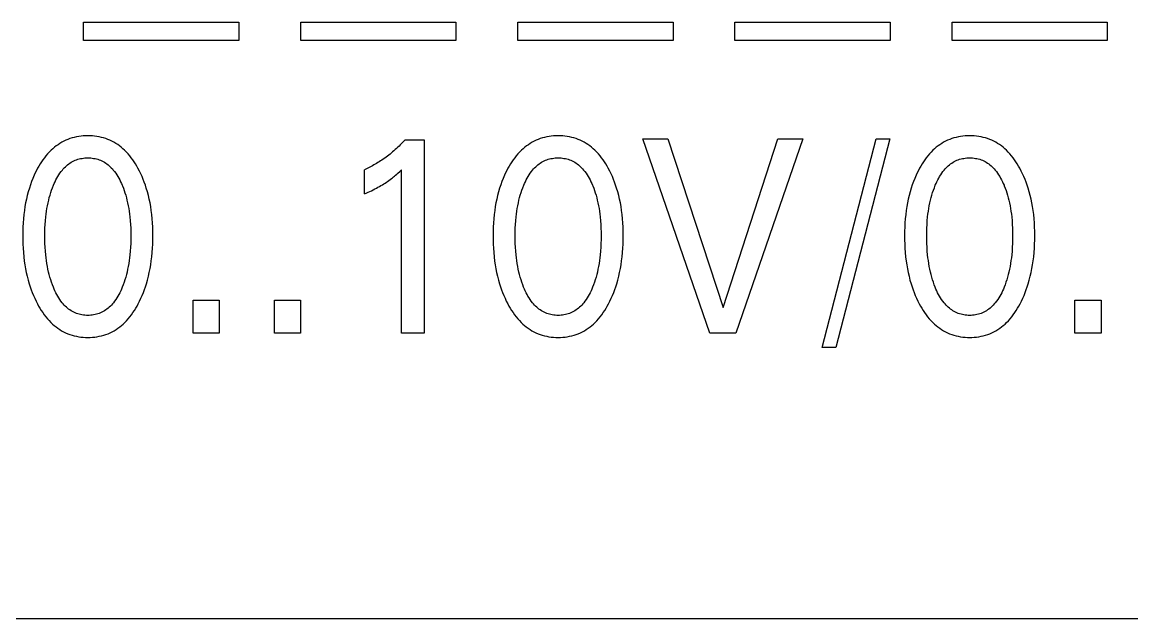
# Model space of a CAD drawing. Extents: x 0 to 420, y 0 to 297.
# Drawn here: x 156.13 to 165.84, y 182.63 to 187.85 of the extents above; entities that cross this region are included whole.
import ezdxf

# ---------------------------------------------------------------- set-up
doc = ezdxf.new("R2010")
doc.units = 0
doc.header["$LTSCALE"] = 23.1
doc.layers.add('10000_FRONT', color=7, linetype='CONTINUOUS')

msp = doc.modelspace()

# ---------------------------------------------------------------- linework, layer by layer
at = {"layer": '10000_FRONT', "color": 7, "linetype": 'CONTINUOUS'}
for p, q in [((156.6665, 187.686), (156.6665, 187.8463)), ((156.6665, 187.8463), (158.0249, 187.8463)), ((158.0249, 187.8463), (158.0249, 187.686)), ((158.5672, 187.686), (158.5672, 187.8463)), ((158.5672, 187.8463), (159.9256, 187.8463)), ((159.9256, 187.8463), (159.9256, 187.686)), ((160.4679, 187.686), (160.4679, 187.8463)), ((160.4679, 187.8463), (161.8264, 187.8463)), ((161.8264, 187.8463), (161.8264, 187.686)), ((162.3686, 187.686), (162.3686, 187.8463)), ((162.3686, 187.8463), (163.7271, 187.8463)), ((163.7271, 187.8463), (163.7271, 187.686)), ((164.2693, 187.686), (164.2693, 187.8463)), ((164.2693, 187.8463), (165.6278, 187.8463)), ((165.6278, 187.8463), (165.6278, 187.686)), ((158.0249, 187.686), (156.6665, 187.686)), ((159.9256, 187.686), (158.5672, 187.686)), ((161.8264, 187.686), (160.4679, 187.686)), ((163.7271, 187.686), (162.3686, 187.686)), ((165.6278, 187.686), (164.2693, 187.686)), ((156.4926, 186.8047), (156.4754, 186.7955)), ((156.5102, 186.8131), (156.4926, 186.8047)), ((156.5281, 186.8207), (156.5102, 186.8131)), ((156.5467, 186.8275), (156.5281, 186.8207)), ((156.5656, 186.8335), (156.5467, 186.8275)), ((156.5847, 186.8386), (156.5656, 186.8335)), ((156.6041, 186.8428), (156.5847, 186.8386)), ((156.6237, 186.8463), (156.6041, 186.8428)), ((156.6434, 186.8489), (156.6237, 186.8463)), ((156.6633, 186.8508), (156.6434, 186.8489)), ((156.6832, 186.8519), (156.6633, 186.8508)), ((156.7031, 186.8523), (156.6832, 186.8519)), ((156.7231, 186.8519), (156.7031, 186.8523)), ((156.7431, 186.8508), (156.7231, 186.8519)), ((156.763, 186.849), (156.7431, 186.8508)), ((156.7828, 186.8463), (156.763, 186.849)), ((156.8024, 186.8429), (156.7828, 186.8463)), ((156.8218, 186.8386), (156.8024, 186.8429)), ((156.8411, 186.8335), (156.8218, 186.8386)), ((156.86, 186.8275), (156.8411, 186.8335)), ((156.8787, 186.8207), (156.86, 186.8275)), ((156.8966, 186.8131), (156.8787, 186.8207)), ((156.9141, 186.8047), (156.8966, 186.8131)), ((156.9313, 186.7955), (156.9141, 186.8047)), ((159.4696, 186.8061), (159.4593, 186.7951)), ((159.4798, 186.8173), (159.4696, 186.8061)), ((159.4798, 186.8173), (159.6475, 186.8173)), ((159.6475, 186.8173), (159.6475, 185.127)), ((160.6099, 186.8047), (160.5928, 186.7955)), ((160.6275, 186.8131), (160.6099, 186.8047)), ((160.6454, 186.8207), (160.6275, 186.8131)), ((160.664, 186.8275), (160.6454, 186.8207)), ((160.6829, 186.8335), (160.664, 186.8275)), ((160.702, 186.8386), (160.6829, 186.8335)), ((160.7214, 186.8428), (160.702, 186.8386)), ((160.741, 186.8463), (160.7214, 186.8428)), ((160.7607, 186.8489), (160.741, 186.8463)), ((160.7806, 186.8508), (160.7607, 186.8489)), ((160.8005, 186.8519), (160.7806, 186.8508)), ((160.8204, 186.8523), (160.8005, 186.8519)), ((160.8404, 186.8519), (160.8204, 186.8523)), ((160.8604, 186.8508), (160.8404, 186.8519)), ((160.8803, 186.849), (160.8604, 186.8508)), ((160.9001, 186.8463), (160.8803, 186.849)), ((160.9197, 186.8429), (160.9001, 186.8463)), ((160.9391, 186.8386), (160.9197, 186.8429)), ((160.9584, 186.8335), (160.9391, 186.8386)), ((160.9773, 186.8275), (160.9584, 186.8335)), ((160.996, 186.8207), (160.9773, 186.8275)), ((161.0139, 186.8131), (160.996, 186.8207)), ((161.0314, 186.8047), (161.0139, 186.8131)), ((161.0486, 186.7955), (161.0314, 186.8047)), ((162.1485, 185.127), (161.5615, 186.827)), ((161.5615, 186.827), (161.7806, 186.827)), ((161.7806, 186.827), (162.2649, 185.3499)), ((162.2649, 185.3499), (162.7428, 186.827)), ((162.9619, 186.827), (162.3749, 185.127)), ((162.7428, 186.827), (162.9619, 186.827)), ((163.1328, 184.9993), (163.6034, 186.827)), ((163.7229, 186.827), (163.2522, 184.9993)), ((163.6034, 186.827), (163.7229, 186.827)), ((164.2126, 186.8047), (164.1954, 186.7955)), ((164.2301, 186.8131), (164.2126, 186.8047)), ((164.248, 186.8207), (164.2301, 186.8131)), ((164.2666, 186.8275), (164.248, 186.8207)), ((164.2855, 186.8335), (164.2666, 186.8275)), ((164.3047, 186.8386), (164.2855, 186.8335)), ((164.3241, 186.8428), (164.3047, 186.8386)), ((164.3436, 186.8463), (164.3241, 186.8428)), ((164.3634, 186.8489), (164.3436, 186.8463)), ((164.3832, 186.8508), (164.3634, 186.8489)), ((164.4031, 186.8519), (164.3832, 186.8508)), ((164.4231, 186.8523), (164.4031, 186.8519)), ((164.4431, 186.8519), (164.4231, 186.8523)), ((164.463, 186.8508), (164.4431, 186.8519)), ((164.4829, 186.849), (164.463, 186.8508)), ((164.5027, 186.8463), (164.4829, 186.849)), ((164.5223, 186.8429), (164.5027, 186.8463)), ((164.5418, 186.8386), (164.5223, 186.8429)), ((164.561, 186.8335), (164.5418, 186.8386)), ((164.5799, 186.8275), (164.561, 186.8335)), ((164.5986, 186.8207), (164.5799, 186.8275)), ((164.6165, 186.8131), (164.5986, 186.8207)), ((164.6341, 186.8047), (164.6165, 186.8131)), ((164.6513, 186.7955), (164.6341, 186.8047)), ((156.3661, 186.7104), (156.3512, 186.6943)), ((156.3817, 186.7259), (156.3661, 186.7104)), ((156.3961, 186.7391), (156.3817, 186.7259)), ((156.411, 186.7516), (156.3961, 186.7391)), ((156.4264, 186.7636), (156.411, 186.7516)), ((156.4423, 186.7749), (156.4264, 186.7636)), ((156.4587, 186.7856), (156.4423, 186.7749)), ((156.4754, 186.7955), (156.4587, 186.7856)), ((156.9481, 186.7856), (156.9313, 186.7955)), ((156.9645, 186.775), (156.9481, 186.7856)), ((156.9804, 186.7636), (156.9645, 186.775)), ((156.9958, 186.7516), (156.9804, 186.7636)), ((157.0107, 186.7391), (156.9958, 186.7516)), ((157.0251, 186.7259), (157.0107, 186.7391)), ((157.0406, 186.7104), (157.0251, 186.7259)), ((157.0555, 186.6943), (157.0406, 186.7104)), ((159.3602, 186.7023), (159.3488, 186.693)), ((159.3715, 186.7117), (159.3602, 186.7023)), ((159.383, 186.7216), (159.3715, 186.7117)), ((159.3943, 186.7316), (159.383, 186.7216)), ((159.4055, 186.7418), (159.3943, 186.7316)), ((159.4165, 186.7522), (159.4055, 186.7418)), ((159.4275, 186.7627), (159.4165, 186.7522)), ((159.4382, 186.7733), (159.4275, 186.7627)), ((159.4488, 186.7841), (159.4382, 186.7733)), ((159.4593, 186.7951), (159.4488, 186.7841)), ((160.4834, 186.7104), (160.4685, 186.6943)), ((160.499, 186.7259), (160.4834, 186.7104)), ((160.5134, 186.7391), (160.499, 186.7259)), ((160.5283, 186.7516), (160.5134, 186.7391)), ((160.5437, 186.7636), (160.5283, 186.7516)), ((160.5596, 186.7749), (160.5437, 186.7636)), ((160.576, 186.7856), (160.5596, 186.7749)), ((160.5928, 186.7955), (160.576, 186.7856)), ((161.0654, 186.7856), (161.0486, 186.7955)), ((161.0818, 186.775), (161.0654, 186.7856)), ((161.0977, 186.7636), (161.0818, 186.775)), ((161.1131, 186.7516), (161.0977, 186.7636)), ((161.128, 186.7391), (161.1131, 186.7516)), ((161.1424, 186.7259), (161.128, 186.7391)), ((161.1579, 186.7104), (161.1424, 186.7259)), ((161.1728, 186.6943), (161.1579, 186.7104)), ((164.086, 186.7104), (164.0711, 186.6943)), ((164.1016, 186.7259), (164.086, 186.7104)), ((164.116, 186.7391), (164.1016, 186.7259)), ((164.1309, 186.7516), (164.116, 186.7391)), ((164.1464, 186.7636), (164.1309, 186.7516)), ((164.1623, 186.7749), (164.1464, 186.7636)), ((164.1786, 186.7856), (164.1623, 186.7749)), ((164.1954, 186.7955), (164.1786, 186.7856)), ((164.668, 186.7856), (164.6513, 186.7955)), ((164.6844, 186.775), (164.668, 186.7856)), ((164.7003, 186.7636), (164.6844, 186.775)), ((164.7157, 186.7516), (164.7003, 186.7636)), ((164.7306, 186.7391), (164.7157, 186.7516)), ((164.745, 186.7259), (164.7306, 186.7391)), ((164.7605, 186.7104), (164.745, 186.7259)), ((164.7754, 186.6943), (164.7605, 186.7104)), ((156.286, 186.606), (156.2747, 186.5871)), ((156.2979, 186.6245), (156.286, 186.606)), ((156.3103, 186.6427), (156.2979, 186.6245)), ((156.3233, 186.6604), (156.3103, 186.6427)), ((156.3369, 186.6776), (156.3233, 186.6604)), ((156.3512, 186.6943), (156.3369, 186.6776)), ((156.526, 186.5983), (156.5363, 186.6062)), ((156.5363, 186.6062), (156.5468, 186.6137)), ((156.5468, 186.6137), (156.5577, 186.6206)), ((156.5577, 186.6206), (156.5688, 186.627)), ((156.5688, 186.627), (156.5803, 186.6329)), ((156.5803, 186.6329), (156.5918, 186.638)), ((156.5918, 186.638), (156.6035, 186.6426)), ((156.6035, 186.6426), (156.6155, 186.6466)), ((156.6155, 186.6466), (156.6277, 186.6501)), ((156.6277, 186.6501), (156.64, 186.653)), ((156.64, 186.653), (156.6524, 186.6553)), ((156.6524, 186.6553), (156.665, 186.6572)), ((156.665, 186.6572), (156.6777, 186.6585)), ((156.6777, 186.6585), (156.6904, 186.6592)), ((156.6904, 186.6592), (156.7031, 186.6595)), ((156.7031, 186.6595), (156.7159, 186.6592)), ((156.7159, 186.6592), (156.7286, 186.6585)), ((156.7286, 186.6585), (156.7413, 186.6572)), ((156.7413, 186.6572), (156.7538, 186.6553)), ((156.7538, 186.6553), (156.7663, 186.653)), ((156.7663, 186.653), (156.7786, 186.6501)), ((156.7786, 186.6501), (156.7908, 186.6466)), ((156.7908, 186.6466), (156.8028, 186.6426)), ((156.8028, 186.6426), (156.8145, 186.638)), ((156.8145, 186.638), (156.826, 186.6329)), ((156.826, 186.6329), (156.8375, 186.627)), ((156.8375, 186.627), (156.8486, 186.6206)), ((156.8486, 186.6206), (156.8595, 186.6137)), ((156.8595, 186.6137), (156.87, 186.6062)), ((156.87, 186.6062), (156.8802, 186.5983)), ((157.0697, 186.6776), (157.0555, 186.6943)), ((157.0832, 186.6604), (157.0697, 186.6776)), ((157.0962, 186.6426), (157.0832, 186.6604)), ((157.1085, 186.6245), (157.0962, 186.6426)), ((157.1203, 186.606), (157.1085, 186.6245)), ((157.1316, 186.5871), (157.1203, 186.606)), ((159.2309, 186.6107), (159.2195, 186.604)), ((159.2422, 186.6176), (159.2309, 186.6107)), ((159.2534, 186.6246), (159.2422, 186.6176)), ((159.2657, 186.6325), (159.2534, 186.6246)), ((159.278, 186.6407), (159.2657, 186.6325)), ((159.2901, 186.649), (159.278, 186.6407)), ((159.3021, 186.6574), (159.2901, 186.649)), ((159.3139, 186.6661), (159.3021, 186.6574)), ((159.3257, 186.6749), (159.3139, 186.6661)), ((159.3373, 186.6839), (159.3257, 186.6749)), ((159.3488, 186.693), (159.3373, 186.6839)), ((160.4033, 186.606), (160.392, 186.5871)), ((160.4152, 186.6245), (160.4033, 186.606)), ((160.4276, 186.6427), (160.4152, 186.6245)), ((160.4406, 186.6604), (160.4276, 186.6427)), ((160.4542, 186.6776), (160.4406, 186.6604)), ((160.4685, 186.6943), (160.4542, 186.6776)), ((160.6433, 186.5983), (160.6536, 186.6062)), ((160.6536, 186.6062), (160.6641, 186.6137)), ((160.6641, 186.6137), (160.675, 186.6206)), ((160.675, 186.6206), (160.6861, 186.627)), ((160.6861, 186.627), (160.6976, 186.6329)), ((160.6976, 186.6329), (160.7091, 186.638)), ((160.7091, 186.638), (160.7208, 186.6426)), ((160.7208, 186.6426), (160.7328, 186.6466)), ((160.7328, 186.6466), (160.745, 186.6501)), ((160.745, 186.6501), (160.7573, 186.653)), ((160.7573, 186.653), (160.7697, 186.6553)), ((160.7697, 186.6553), (160.7823, 186.6572)), ((160.7823, 186.6572), (160.795, 186.6585)), ((160.795, 186.6585), (160.8077, 186.6592)), ((160.8077, 186.6592), (160.8204, 186.6595)), ((160.8204, 186.6595), (160.8332, 186.6592)), ((160.8332, 186.6592), (160.8459, 186.6585)), ((160.8459, 186.6585), (160.8586, 186.6572)), ((160.8586, 186.6572), (160.8711, 186.6553)), ((160.8711, 186.6553), (160.8836, 186.653)), ((160.8836, 186.653), (160.8959, 186.6501)), ((160.8959, 186.6501), (160.9081, 186.6466)), ((160.9081, 186.6466), (160.9201, 186.6426)), ((160.9201, 186.6426), (160.9318, 186.638)), ((160.9318, 186.638), (160.9433, 186.6329)), ((160.9433, 186.6329), (160.9548, 186.627)), ((160.9548, 186.627), (160.9659, 186.6206)), ((160.9659, 186.6206), (160.9768, 186.6137)), ((160.9768, 186.6137), (160.9873, 186.6062)), ((160.9873, 186.6062), (160.9975, 186.5983)), ((161.187, 186.6776), (161.1728, 186.6943)), ((161.2005, 186.6604), (161.187, 186.6776)), ((161.2135, 186.6426), (161.2005, 186.6604)), ((161.2258, 186.6245), (161.2135, 186.6426)), ((161.2376, 186.606), (161.2258, 186.6245)), ((161.2489, 186.5871), (161.2376, 186.606)), ((164.006, 186.606), (163.9947, 186.5871)), ((164.0178, 186.6245), (164.006, 186.606)), ((164.0302, 186.6427), (164.0178, 186.6245)), ((164.0432, 186.6604), (164.0302, 186.6427)), ((164.0569, 186.6776), (164.0432, 186.6604)), ((164.0711, 186.6943), (164.0569, 186.6776)), ((164.246, 186.5983), (164.2562, 186.6062)), ((164.2562, 186.6062), (164.2668, 186.6137)), ((164.2668, 186.6137), (164.2776, 186.6206)), ((164.2776, 186.6206), (164.2888, 186.627)), ((164.2888, 186.627), (164.3002, 186.6329)), ((164.3002, 186.6329), (164.3117, 186.638)), ((164.3117, 186.638), (164.3235, 186.6426)), ((164.3235, 186.6426), (164.3354, 186.6466)), ((164.3354, 186.6466), (164.3476, 186.6501)), ((164.3476, 186.6501), (164.3599, 186.653)), ((164.3599, 186.653), (164.3724, 186.6553)), ((164.3724, 186.6553), (164.385, 186.6572)), ((164.385, 186.6572), (164.3976, 186.6585)), ((164.3976, 186.6585), (164.4103, 186.6592)), ((164.4103, 186.6592), (164.4231, 186.6595)), ((164.4231, 186.6595), (164.4358, 186.6592)), ((164.4358, 186.6592), (164.4485, 186.6585)), ((164.4485, 186.6585), (164.4612, 186.6572)), ((164.4612, 186.6572), (164.4738, 186.6553)), ((164.4738, 186.6553), (164.4862, 186.653)), ((164.4862, 186.653), (164.4986, 186.6501)), ((164.4986, 186.6501), (164.5107, 186.6466)), ((164.5107, 186.6466), (164.5227, 186.6426)), ((164.5227, 186.6426), (164.5344, 186.638)), ((164.5344, 186.638), (164.546, 186.6329)), ((164.546, 186.6329), (164.5574, 186.627)), ((164.5574, 186.627), (164.5686, 186.6206)), ((164.5686, 186.6206), (164.5794, 186.6137)), ((164.5794, 186.6137), (164.5899, 186.6062)), ((164.5899, 186.6062), (164.6002, 186.5983)), ((164.7896, 186.6776), (164.7754, 186.6943)), ((164.8032, 186.6604), (164.7896, 186.6776)), ((164.8161, 186.6426), (164.8032, 186.6604)), ((164.8285, 186.6245), (164.8161, 186.6426)), ((164.8403, 186.606), (164.8285, 186.6245)), ((164.8515, 186.5871), (164.8403, 186.606)), ((156.2464, 186.5341), (156.2336, 186.5071)), ((156.2601, 186.5607), (156.2464, 186.5341)), ((156.2639, 186.5679), (156.2601, 186.5607)), ((156.2747, 186.5871), (156.2639, 186.5679)), ((156.4404, 186.4968), (156.4494, 186.5114)), ((156.4494, 186.5114), (156.459, 186.5257)), ((156.459, 186.5257), (156.4692, 186.5395)), ((156.4692, 186.5395), (156.48, 186.5529)), ((156.48, 186.5529), (156.4885, 186.5627)), ((156.4885, 186.5627), (156.4974, 186.5721)), ((156.4974, 186.5721), (156.5066, 186.5812)), ((156.5066, 186.5812), (156.5162, 186.59)), ((156.5162, 186.59), (156.526, 186.5983)), ((156.8802, 186.5983), (156.8901, 186.59)), ((156.8901, 186.59), (156.8997, 186.5812)), ((156.8997, 186.5812), (156.9089, 186.5721)), ((156.9089, 186.5721), (156.9178, 186.5627)), ((156.9178, 186.5627), (156.9263, 186.5529)), ((156.9263, 186.5529), (156.9371, 186.5395)), ((156.9371, 186.5395), (156.9473, 186.5257)), ((156.9473, 186.5257), (156.9569, 186.5114)), ((156.9569, 186.5114), (156.9659, 186.4968)), ((157.1423, 186.5679), (157.1316, 186.5871)), ((157.1548, 186.5442), (157.1423, 186.5679)), ((157.1666, 186.5201), (157.1548, 186.5442)), ((157.1776, 186.4957), (157.1666, 186.5201)), ((159.1376, 186.5613), (159.1255, 186.5559)), ((159.1255, 186.3438), (159.1255, 186.5559)), ((159.1495, 186.567), (159.1376, 186.5613)), ((159.1614, 186.5727), (159.1495, 186.567)), ((159.1732, 186.5787), (159.1614, 186.5727)), ((159.1849, 186.5848), (159.1732, 186.5787)), ((159.1965, 186.591), (159.1849, 186.5848)), ((159.2081, 186.5974), (159.1965, 186.591)), ((159.2195, 186.604), (159.2081, 186.5974)), ((159.3879, 186.4995), (159.3979, 186.508)), ((159.3979, 186.508), (159.4078, 186.5165)), ((159.4078, 186.5165), (159.4176, 186.5252)), ((159.4176, 186.5252), (159.4336, 186.5399)), ((159.4336, 186.5399), (159.4494, 186.5547)), ((159.4494, 185.127), (159.4494, 186.5547)), ((160.3637, 186.5341), (160.351, 186.5071)), ((160.3774, 186.5607), (160.3637, 186.5341)), ((160.3812, 186.5679), (160.3774, 186.5607)), ((160.392, 186.5871), (160.3812, 186.5679)), ((160.5577, 186.4968), (160.5667, 186.5114)), ((160.5667, 186.5114), (160.5763, 186.5257)), ((160.5763, 186.5257), (160.5865, 186.5395)), ((160.5865, 186.5395), (160.5973, 186.5529)), ((160.5973, 186.5529), (160.6058, 186.5627)), ((160.6058, 186.5627), (160.6147, 186.5721)), ((160.6147, 186.5721), (160.6239, 186.5812)), ((160.6239, 186.5812), (160.6335, 186.59)), ((160.6335, 186.59), (160.6433, 186.5983)), ((160.9975, 186.5983), (161.0074, 186.59)), ((161.0074, 186.59), (161.017, 186.5812)), ((161.017, 186.5812), (161.0262, 186.5721)), ((161.0262, 186.5721), (161.0351, 186.5627)), ((161.0351, 186.5627), (161.0436, 186.5529)), ((161.0436, 186.5529), (161.0544, 186.5395)), ((161.0544, 186.5395), (161.0646, 186.5257)), ((161.0646, 186.5257), (161.0742, 186.5114)), ((161.0742, 186.5114), (161.0832, 186.4968)), ((161.2596, 186.5679), (161.2489, 186.5871)), ((161.2721, 186.5442), (161.2596, 186.5679)), ((161.2839, 186.5201), (161.2721, 186.5442)), ((161.2949, 186.4957), (161.2839, 186.5201)), ((163.9663, 186.5341), (163.9536, 186.5071)), ((163.98, 186.5607), (163.9663, 186.5341)), ((163.9839, 186.5679), (163.98, 186.5607)), ((163.9947, 186.5871), (163.9839, 186.5679)), ((164.1603, 186.4968), (164.1693, 186.5114)), ((164.1693, 186.5114), (164.1789, 186.5257)), ((164.1789, 186.5257), (164.1891, 186.5395)), ((164.1891, 186.5395), (164.1999, 186.5529)), ((164.1999, 186.5529), (164.2084, 186.5627)), ((164.2084, 186.5627), (164.2173, 186.5721)), ((164.2173, 186.5721), (164.2265, 186.5812)), ((164.2265, 186.5812), (164.2361, 186.59)), ((164.2361, 186.59), (164.246, 186.5983)), ((164.6002, 186.5983), (164.6101, 186.59)), ((164.6101, 186.59), (164.6196, 186.5812)), ((164.6196, 186.5812), (164.6288, 186.5721)), ((164.6288, 186.5721), (164.6377, 186.5627)), ((164.6377, 186.5627), (164.6462, 186.5529)), ((164.6462, 186.5529), (164.657, 186.5395)), ((164.657, 186.5395), (164.6672, 186.5257)), ((164.6672, 186.5257), (164.6768, 186.5114)), ((164.6768, 186.5114), (164.6859, 186.4968)), ((164.8623, 186.5679), (164.8515, 186.5871)), ((164.8748, 186.5442), (164.8623, 186.5679)), ((164.8865, 186.5201), (164.8748, 186.5442)), ((164.8976, 186.4957), (164.8865, 186.5201)), ((156.2005, 186.4239), (156.1912, 186.3955)), ((156.2107, 186.4519), (156.2005, 186.4239)), ((156.2218, 186.4797), (156.2107, 186.4519)), ((156.2336, 186.5071), (156.2218, 186.4797)), ((156.3939, 186.3985), (156.4023, 186.4197)), ((156.4023, 186.4197), (156.4091, 186.4356)), ((156.4091, 186.4356), (156.4162, 186.4512)), ((156.4162, 186.4512), (156.4238, 186.4667)), ((156.4238, 186.4667), (156.4318, 186.4819)), ((156.4318, 186.4819), (156.4404, 186.4968)), ((156.9659, 186.4968), (156.9744, 186.4819)), ((156.9744, 186.4819), (156.9825, 186.4667)), ((156.9825, 186.4667), (156.99, 186.4512)), ((156.99, 186.4512), (156.9972, 186.4356)), ((156.9972, 186.4356), (157.004, 186.4197)), ((157.004, 186.4197), (157.0063, 186.4141)), ((157.0063, 186.4141), (157.0142, 186.3938)), ((157.188, 186.471), (157.1776, 186.4957)), ((157.1977, 186.4461), (157.188, 186.471)), ((157.2067, 186.4209), (157.1977, 186.4461)), ((157.2151, 186.3955), (157.2067, 186.4209)), ((159.2559, 186.4091), (159.2689, 186.4166)), ((159.2689, 186.4166), (159.2818, 186.4243)), ((159.2818, 186.4243), (159.2946, 186.4322)), ((159.2946, 186.4322), (159.3058, 186.4394)), ((159.3058, 186.4394), (159.317, 186.4467)), ((159.317, 186.4467), (159.328, 186.4541)), ((159.328, 186.4541), (159.3389, 186.4618)), ((159.3389, 186.4618), (159.3497, 186.4696)), ((159.3497, 186.4696), (159.3603, 186.4776)), ((159.3603, 186.4776), (159.3696, 186.4848)), ((159.3696, 186.4848), (159.3788, 186.4921)), ((159.3788, 186.4921), (159.3879, 186.4995)), ((160.3178, 186.4239), (160.3085, 186.3955)), ((160.328, 186.4519), (160.3178, 186.4239)), ((160.3391, 186.4797), (160.328, 186.4519)), ((160.351, 186.5071), (160.3391, 186.4797)), ((160.5112, 186.3985), (160.5196, 186.4197)), ((160.5196, 186.4197), (160.5264, 186.4356)), ((160.5264, 186.4356), (160.5335, 186.4512)), ((160.5335, 186.4512), (160.5411, 186.4667)), ((160.5411, 186.4667), (160.5491, 186.4819)), ((160.5491, 186.4819), (160.5577, 186.4968)), ((161.0832, 186.4968), (161.0917, 186.4819)), ((161.0917, 186.4819), (161.0998, 186.4667)), ((161.0998, 186.4667), (161.1074, 186.4512)), ((161.1074, 186.4512), (161.1145, 186.4356)), ((161.1145, 186.4356), (161.1213, 186.4197)), ((161.1213, 186.4197), (161.1236, 186.4141)), ((161.1236, 186.4141), (161.1315, 186.3938)), ((161.3053, 186.471), (161.2949, 186.4957)), ((161.315, 186.4461), (161.3053, 186.471)), ((161.324, 186.4209), (161.315, 186.4461)), ((161.3324, 186.3955), (161.324, 186.4209)), ((163.9205, 186.4239), (163.9111, 186.3955)), ((163.9307, 186.4519), (163.9205, 186.4239)), ((163.9417, 186.4797), (163.9307, 186.4519)), ((163.9536, 186.5071), (163.9417, 186.4797)), ((164.1138, 186.3985), (164.1222, 186.4197)), ((164.1222, 186.4197), (164.129, 186.4356)), ((164.129, 186.4356), (164.1362, 186.4512)), ((164.1362, 186.4512), (164.1437, 186.4667)), ((164.1437, 186.4667), (164.1518, 186.4819)), ((164.1518, 186.4819), (164.1603, 186.4968)), ((164.6859, 186.4968), (164.6944, 186.4819)), ((164.6944, 186.4819), (164.7024, 186.4667)), ((164.7024, 186.4667), (164.71, 186.4512)), ((164.71, 186.4512), (164.7171, 186.4356)), ((164.7171, 186.4356), (164.7239, 186.4197)), ((164.7239, 186.4197), (164.7262, 186.4141)), ((164.7262, 186.4141), (164.7341, 186.3938)), ((164.908, 186.471), (164.8976, 186.4957)), ((164.9176, 186.4461), (164.908, 186.471)), ((164.9267, 186.4209), (164.9176, 186.4461)), ((164.9351, 186.3955), (164.9267, 186.4209)), ((156.1729, 186.3311), (156.1652, 186.2985)), ((156.1816, 186.3634), (156.1729, 186.3311)), ((156.1912, 186.3955), (156.1816, 186.3634)), ((156.366, 186.3118), (156.3721, 186.3338)), ((156.3721, 186.3338), (156.3788, 186.3555)), ((156.3788, 186.3555), (156.386, 186.3771)), ((156.386, 186.3771), (156.3939, 186.3985)), ((157.0142, 186.3938), (157.0216, 186.3733)), ((157.0216, 186.3733), (157.0284, 186.3526)), ((157.0284, 186.3526), (157.0347, 186.3318)), ((157.0347, 186.3318), (157.0405, 186.3108)), ((157.2247, 186.3634), (157.2151, 186.3955)), ((157.2333, 186.3311), (157.2247, 186.3634)), ((157.241, 186.2985), (157.2333, 186.3311)), ((159.1255, 186.3438), (159.1408, 186.3508)), ((159.1408, 186.3508), (159.156, 186.3579)), ((159.156, 186.3579), (159.1712, 186.3651)), ((159.1712, 186.3651), (159.1863, 186.3724)), ((159.1863, 186.3724), (159.2014, 186.3799)), ((159.2014, 186.3799), (159.2164, 186.3876)), ((159.2164, 186.3876), (159.2296, 186.3946)), ((159.2296, 186.3946), (159.2428, 186.4018)), ((159.2428, 186.4018), (159.2559, 186.4091)), ((160.2902, 186.3311), (160.2825, 186.2985)), ((160.2989, 186.3634), (160.2902, 186.3311)), ((160.3085, 186.3955), (160.2989, 186.3634)), ((160.4833, 186.3118), (160.4894, 186.3338)), ((160.4894, 186.3338), (160.4961, 186.3555)), ((160.4961, 186.3555), (160.5033, 186.3771)), ((160.5033, 186.3771), (160.5112, 186.3985)), ((161.1315, 186.3938), (161.1389, 186.3733)), ((161.1389, 186.3733), (161.1457, 186.3526)), ((161.1457, 186.3526), (161.152, 186.3318)), ((161.152, 186.3318), (161.1579, 186.3108)), ((161.342, 186.3634), (161.3324, 186.3955)), ((161.3507, 186.3311), (161.342, 186.3634)), ((161.3583, 186.2985), (161.3507, 186.3311)), ((163.8929, 186.3311), (163.8852, 186.2985)), ((163.9015, 186.3634), (163.8929, 186.3311)), ((163.9111, 186.3955), (163.9015, 186.3634)), ((164.0859, 186.3118), (164.0921, 186.3338)), ((164.0921, 186.3338), (164.0987, 186.3555)), ((164.0987, 186.3555), (164.106, 186.3771)), ((164.106, 186.3771), (164.1138, 186.3985)), ((164.7341, 186.3938), (164.7415, 186.3733)), ((164.7415, 186.3733), (164.7483, 186.3526)), ((164.7483, 186.3526), (164.7547, 186.3318)), ((164.7547, 186.3318), (164.7605, 186.3108)), ((164.9447, 186.3634), (164.9351, 186.3955)), ((164.9533, 186.3311), (164.9447, 186.3634)), ((164.961, 186.2985), (164.9533, 186.3311)), ((156.1525, 186.2327), (156.1475, 186.1995)), ((156.1585, 186.2656), (156.1525, 186.2327)), ((156.1652, 186.2985), (156.1585, 186.2656)), ((156.3415, 186.1919), (156.3454, 186.2165)), ((156.3454, 186.2165), (156.3498, 186.241)), ((156.3498, 186.241), (156.3548, 186.2655)), ((156.3548, 186.2655), (156.3604, 186.2898)), ((156.3604, 186.2898), (156.366, 186.3118)), ((157.0405, 186.3108), (157.0459, 186.2898)), ((157.0459, 186.2898), (157.0515, 186.2655)), ((157.0515, 186.2655), (157.0564, 186.241)), ((157.0564, 186.241), (157.0609, 186.2165)), ((157.0609, 186.2165), (157.0648, 186.1919)), ((157.2478, 186.2656), (157.241, 186.2985)), ((157.2537, 186.2327), (157.2478, 186.2656)), ((157.2588, 186.1995), (157.2537, 186.2327)), ((160.2698, 186.2327), (160.2648, 186.1995)), ((160.2758, 186.2656), (160.2698, 186.2327)), ((160.2825, 186.2985), (160.2758, 186.2656)), ((160.4588, 186.1919), (160.4627, 186.2165)), ((160.4627, 186.2165), (160.4671, 186.241)), ((160.4671, 186.241), (160.4721, 186.2655)), ((160.4721, 186.2655), (160.4777, 186.2898)), ((160.4777, 186.2898), (160.4833, 186.3118)), ((161.1579, 186.3108), (161.1632, 186.2898)), ((161.1632, 186.2898), (161.1688, 186.2655)), ((161.1688, 186.2655), (161.1737, 186.241)), ((161.1737, 186.241), (161.1782, 186.2165)), ((161.1782, 186.2165), (161.1821, 186.1919)), ((161.3651, 186.2656), (161.3583, 186.2985)), ((161.371, 186.2327), (161.3651, 186.2656)), ((161.3761, 186.1995), (161.371, 186.2327)), ((163.8725, 186.2327), (163.8674, 186.1995)), ((163.8784, 186.2656), (163.8725, 186.2327)), ((163.8852, 186.2985), (163.8784, 186.2656)), ((164.0614, 186.1919), (164.0653, 186.2165)), ((164.0653, 186.2165), (164.0698, 186.241)), ((164.0698, 186.241), (164.0748, 186.2655)), ((164.0748, 186.2655), (164.0803, 186.2898)), ((164.0803, 186.2898), (164.0859, 186.3118)), ((164.7605, 186.3108), (164.7658, 186.2898)), ((164.7658, 186.2898), (164.7714, 186.2655)), ((164.7714, 186.2655), (164.7764, 186.241)), ((164.7764, 186.241), (164.7808, 186.2165)), ((164.7808, 186.2165), (164.7847, 186.1919)), ((164.9678, 186.2656), (164.961, 186.2985)), ((164.9737, 186.2327), (164.9678, 186.2656)), ((164.9787, 186.1995), (164.9737, 186.2327)), ((156.1392, 186.1266), (156.1364, 186.09)), ((156.1429, 186.1631), (156.1392, 186.1266)), ((156.1475, 186.1995), (156.1429, 186.1631)), ((156.3321, 186.1095), (156.3352, 186.1424)), ((156.3352, 186.1424), (156.3381, 186.1671)), ((156.3381, 186.1671), (156.3415, 186.1919)), ((157.0648, 186.1919), (157.0682, 186.1671)), ((157.0682, 186.1671), (157.0711, 186.1424)), ((157.0711, 186.1424), (157.0742, 186.1095)), ((157.2634, 186.1631), (157.2588, 186.1995)), ((157.2671, 186.1266), (157.2634, 186.1631)), ((157.2699, 186.09), (157.2671, 186.1266)), ((160.2565, 186.1266), (160.2537, 186.09)), ((160.2602, 186.1631), (160.2565, 186.1266)), ((160.2648, 186.1995), (160.2602, 186.1631)), ((160.4494, 186.1095), (160.4525, 186.1424)), ((160.4525, 186.1424), (160.4554, 186.1671)), ((160.4554, 186.1671), (160.4588, 186.1919)), ((161.1821, 186.1919), (161.1855, 186.1671)), ((161.1855, 186.1671), (161.1884, 186.1424)), ((161.1884, 186.1424), (161.1915, 186.1095)), ((161.3807, 186.1631), (161.3761, 186.1995)), ((161.3844, 186.1266), (161.3807, 186.1631)), ((161.3872, 186.09), (161.3844, 186.1266)), ((163.8591, 186.1266), (163.8563, 186.09)), ((163.8628, 186.1631), (163.8591, 186.1266)), ((163.8674, 186.1995), (163.8628, 186.1631)), ((164.052, 186.1095), (164.0552, 186.1424)), ((164.0552, 186.1424), (164.0581, 186.1671)), ((164.0581, 186.1671), (164.0614, 186.1919)), ((164.7847, 186.1919), (164.7881, 186.1671)), ((164.7881, 186.1671), (164.791, 186.1424)), ((164.791, 186.1424), (164.7941, 186.1095)), ((164.9834, 186.1631), (164.9787, 186.1995)), ((164.987, 186.1266), (164.9834, 186.1631)), ((164.9898, 186.09), (164.987, 186.1266)), ((156.1345, 186.0534), (156.1333, 186.0167)), ((156.1364, 186.09), (156.1345, 186.0534)), ((156.3272, 186.0106), (156.3281, 186.0436)), ((156.3281, 186.0436), (156.3297, 186.0766)), ((156.3297, 186.0766), (156.3321, 186.1095)), ((157.0742, 186.1095), (157.0765, 186.0766)), ((157.0765, 186.0766), (157.0782, 186.0436)), ((157.0782, 186.0436), (157.0791, 186.0106)), ((157.2718, 186.0534), (157.2699, 186.09)), ((157.273, 186.0167), (157.2718, 186.0534)), ((160.2518, 186.0534), (160.2506, 186.0167)), ((160.2537, 186.09), (160.2518, 186.0534)), ((160.4445, 186.0106), (160.4454, 186.0436)), ((160.4454, 186.0436), (160.447, 186.0766)), ((160.447, 186.0766), (160.4494, 186.1095)), ((161.1915, 186.1095), (161.1938, 186.0766)), ((161.1938, 186.0766), (161.1955, 186.0436)), ((161.1955, 186.0436), (161.1964, 186.0106)), ((161.3891, 186.0534), (161.3872, 186.09)), ((161.3903, 186.0167), (161.3891, 186.0534)), ((163.8544, 186.0534), (163.8533, 186.0167)), ((163.8563, 186.09), (163.8544, 186.0534)), ((164.0471, 186.0106), (164.0481, 186.0436)), ((164.0481, 186.0436), (164.0497, 186.0766)), ((164.0497, 186.0766), (164.052, 186.1095)), ((164.7941, 186.1095), (164.7965, 186.0766)), ((164.7965, 186.0766), (164.7981, 186.0436)), ((164.7981, 186.0436), (164.7991, 186.0106)), ((164.9918, 186.0534), (164.9898, 186.09)), ((164.9929, 186.0167), (164.9918, 186.0534)), ((156.1333, 186.0167), (156.1329, 185.98)), ((156.1329, 185.98), (156.1333, 185.9427)), ((156.1333, 185.9427), (156.1344, 185.9054)), ((156.3268, 185.9776), (156.3272, 186.0106)), ((156.3271, 185.9441), (156.3268, 185.9776)), ((156.3281, 185.9106), (156.3271, 185.9441)), ((157.0791, 185.9441), (157.0782, 185.9106)), ((157.0791, 186.0106), (157.0794, 185.9776)), ((157.0794, 185.9776), (157.0791, 185.9441)), ((157.2719, 185.9055), (157.273, 185.9428)), ((157.2734, 185.98), (157.273, 186.0167)), ((157.273, 185.9428), (157.2734, 185.98)), ((160.2506, 186.0167), (160.2502, 185.98)), ((160.2502, 185.98), (160.2506, 185.9427)), ((160.2506, 185.9427), (160.2517, 185.9054)), ((160.4441, 185.9776), (160.4445, 186.0106)), ((160.4444, 185.9441), (160.4441, 185.9776)), ((160.4454, 185.9106), (160.4444, 185.9441)), ((161.1965, 185.9441), (161.1955, 185.9106)), ((161.1964, 186.0106), (161.1967, 185.9776)), ((161.1967, 185.9776), (161.1965, 185.9441)), ((161.3892, 185.9055), (161.3903, 185.9428)), ((161.3907, 185.98), (161.3903, 186.0167)), ((161.3903, 185.9428), (161.3907, 185.98)), ((163.8533, 186.0167), (163.8529, 185.98)), ((163.8529, 185.98), (163.8532, 185.9427)), ((163.8532, 185.9427), (163.8543, 185.9054)), ((164.0468, 185.9776), (164.0471, 186.0106)), ((164.0471, 185.9441), (164.0468, 185.9776)), ((164.048, 185.9106), (164.0471, 185.9441)), ((164.7991, 185.9441), (164.7982, 185.9106)), ((164.7991, 186.0106), (164.7994, 185.9776)), ((164.7994, 185.9776), (164.7991, 185.9441)), ((164.9918, 185.9055), (164.993, 185.9428)), ((164.9933, 185.98), (164.9929, 186.0167)), ((164.993, 185.9428), (164.9933, 185.98)), ((156.1344, 185.9054), (156.1363, 185.8681)), ((156.1363, 185.8681), (156.139, 185.8309)), ((156.139, 185.8309), (156.1427, 185.7937)), ((156.3297, 185.8771), (156.3281, 185.9106)), ((156.332, 185.8437), (156.3297, 185.8771)), ((156.3351, 185.8104), (156.332, 185.8437)), ((157.0743, 185.8437), (157.0712, 185.8104)), ((157.0766, 185.8771), (157.0743, 185.8437)), ((157.0782, 185.9106), (157.0766, 185.8771)), ((157.2636, 185.7942), (157.2672, 185.8312)), ((157.2672, 185.8312), (157.27, 185.8684)), ((157.27, 185.8684), (157.2719, 185.9055)), ((160.2517, 185.9054), (160.2536, 185.8681)), ((160.2536, 185.8681), (160.2563, 185.8309)), ((160.2563, 185.8309), (160.26, 185.7937)), ((160.447, 185.8771), (160.4454, 185.9106)), ((160.4493, 185.8437), (160.447, 185.8771)), ((160.4524, 185.8104), (160.4493, 185.8437)), ((161.1916, 185.8437), (161.1885, 185.8104)), ((161.1939, 185.8771), (161.1916, 185.8437)), ((161.1955, 185.9106), (161.1939, 185.8771)), ((161.3809, 185.7942), (161.3845, 185.8312)), ((161.3845, 185.8312), (161.3873, 185.8684)), ((161.3873, 185.8684), (161.3892, 185.9055)), ((163.8543, 185.9054), (163.8562, 185.8681)), ((163.8562, 185.8681), (163.859, 185.8309)), ((163.859, 185.8309), (163.8626, 185.7937)), ((164.0496, 185.8771), (164.048, 185.9106)), ((164.052, 185.8437), (164.0496, 185.8771)), ((164.055, 185.8104), (164.052, 185.8437)), ((164.7942, 185.8437), (164.7911, 185.8104)), ((164.7965, 185.8771), (164.7942, 185.8437)), ((164.7982, 185.9106), (164.7965, 185.8771)), ((164.9835, 185.7942), (164.9872, 185.8312)), ((164.9872, 185.8312), (164.9899, 185.8684)), ((164.9899, 185.8684), (164.9918, 185.9055)), ((156.1427, 185.7937), (156.1472, 185.7567)), ((156.1472, 185.7567), (156.1522, 185.7231)), ((156.338, 185.7852), (156.3351, 185.8104)), ((156.3413, 185.7601), (156.338, 185.7852)), ((156.3452, 185.7351), (156.3413, 185.7601)), ((156.3495, 185.7101), (156.3452, 185.7351)), ((157.0611, 185.7351), (157.0568, 185.7101)), ((157.065, 185.7601), (157.0611, 185.7351)), ((157.0683, 185.7852), (157.065, 185.7601)), ((157.0712, 185.8104), (157.0683, 185.7852)), ((157.254, 185.7236), (157.259, 185.7572)), ((157.259, 185.7572), (157.2636, 185.7942)), ((160.26, 185.7937), (160.2645, 185.7567)), ((160.2645, 185.7567), (160.2695, 185.7231)), ((160.4553, 185.7852), (160.4524, 185.8104)), ((160.4586, 185.7601), (160.4553, 185.7852)), ((160.4625, 185.7351), (160.4586, 185.7601)), ((160.4668, 185.7101), (160.4625, 185.7351)), ((161.1784, 185.7351), (161.1741, 185.7101)), ((161.1823, 185.7601), (161.1784, 185.7351)), ((161.1856, 185.7852), (161.1823, 185.7601)), ((161.1885, 185.8104), (161.1856, 185.7852)), ((161.3713, 185.7236), (161.3763, 185.7572)), ((161.3763, 185.7572), (161.3809, 185.7942)), ((163.8626, 185.7937), (163.8672, 185.7567)), ((163.8672, 185.7567), (163.8722, 185.7231)), ((164.0579, 185.7852), (164.055, 185.8104)), ((164.0613, 185.7601), (164.0579, 185.7852)), ((164.0651, 185.7351), (164.0613, 185.7601)), ((164.0695, 185.7101), (164.0651, 185.7351)), ((164.7811, 185.7351), (164.7767, 185.7101)), ((164.7849, 185.7601), (164.7811, 185.7351)), ((164.7882, 185.7852), (164.7849, 185.7601)), ((164.7911, 185.8104), (164.7882, 185.7852)), ((164.974, 185.7236), (164.979, 185.7572)), ((164.979, 185.7572), (164.9835, 185.7942)), ((156.1522, 185.7231), (156.158, 185.6895)), ((156.158, 185.6895), (156.1647, 185.6562)), ((156.1647, 185.6562), (156.1723, 185.6231)), ((156.3544, 185.6853), (156.3495, 185.7101)), ((156.3599, 185.6606), (156.3544, 185.6853)), ((156.3654, 185.6381), (156.3599, 185.6606)), ((156.3715, 185.6158), (156.3654, 185.6381)), ((157.0408, 185.6381), (157.0348, 185.6158)), ((157.0464, 185.6606), (157.0408, 185.6381)), ((157.0518, 185.6853), (157.0464, 185.6606)), ((157.0568, 185.7101), (157.0518, 185.6853)), ((157.234, 185.6236), (157.2415, 185.6567)), ((157.2415, 185.6567), (157.2482, 185.6901)), ((157.2482, 185.6901), (157.254, 185.7236)), ((160.2695, 185.7231), (160.2753, 185.6895)), ((160.2753, 185.6895), (160.282, 185.6562)), ((160.282, 185.6562), (160.2896, 185.6231)), ((160.4717, 185.6853), (160.4668, 185.7101)), ((160.4772, 185.6606), (160.4717, 185.6853)), ((160.4827, 185.6381), (160.4772, 185.6606)), ((160.4888, 185.6158), (160.4827, 185.6381)), ((161.1581, 185.6381), (161.1521, 185.6158)), ((161.1637, 185.6606), (161.1581, 185.6381)), ((161.1691, 185.6853), (161.1637, 185.6606)), ((161.1741, 185.7101), (161.1691, 185.6853)), ((161.3513, 185.6236), (161.3588, 185.6567)), ((161.3588, 185.6567), (161.3655, 185.6901)), ((161.3655, 185.6901), (161.3713, 185.7236)), ((163.8722, 185.7231), (163.878, 185.6895)), ((163.878, 185.6895), (163.8847, 185.6562)), ((163.8847, 185.6562), (163.8922, 185.6231)), ((164.0744, 185.6853), (164.0695, 185.7101)), ((164.0799, 185.6606), (164.0744, 185.6853)), ((164.0854, 185.6381), (164.0799, 185.6606)), ((164.0914, 185.6158), (164.0854, 185.6381)), ((164.7608, 185.6381), (164.7547, 185.6158)), ((164.7663, 185.6606), (164.7608, 185.6381)), ((164.7718, 185.6853), (164.7663, 185.6606)), ((164.7767, 185.7101), (164.7718, 185.6853)), ((164.9539, 185.6236), (164.9615, 185.6567)), ((164.9615, 185.6567), (164.9682, 185.6901)), ((164.9682, 185.6901), (164.974, 185.7236)), ((156.1723, 185.6231), (156.1808, 185.5901)), ((156.1808, 185.5901), (156.1902, 185.5575)), ((156.1902, 185.5575), (156.1985, 185.5317)), ((156.3781, 185.5936), (156.3715, 185.6158)), ((156.3852, 185.5716), (156.3781, 185.5936)), ((156.3929, 185.5498), (156.3852, 185.5716)), ((156.4013, 185.5282), (156.3929, 185.5498)), ((157.0133, 185.5498), (157.005, 185.5282)), ((157.0211, 185.5716), (157.0133, 185.5498)), ((157.0282, 185.5936), (157.0211, 185.5716)), ((157.0348, 185.6158), (157.0282, 185.5936)), ((157.2078, 185.5322), (157.2161, 185.558)), ((157.2161, 185.558), (157.2255, 185.5907)), ((157.2255, 185.5907), (157.234, 185.6236)), ((160.2896, 185.6231), (160.2981, 185.5901)), ((160.2981, 185.5901), (160.3075, 185.5575)), ((160.3075, 185.5575), (160.3158, 185.5317)), ((160.4954, 185.5936), (160.4888, 185.6158)), ((160.5025, 185.5716), (160.4954, 185.5936)), ((160.5102, 185.5498), (160.5025, 185.5716)), ((160.5186, 185.5282), (160.5102, 185.5498)), ((161.1307, 185.5498), (161.1223, 185.5282)), ((161.1384, 185.5716), (161.1307, 185.5498)), ((161.1455, 185.5936), (161.1384, 185.5716)), ((161.1521, 185.6158), (161.1455, 185.5936)), ((161.3251, 185.5322), (161.3334, 185.558)), ((161.3334, 185.558), (161.3428, 185.5907)), ((161.3428, 185.5907), (161.3513, 185.6236)), ((163.8922, 185.6231), (163.9007, 185.5901)), ((163.9007, 185.5901), (163.9102, 185.5575)), ((163.9102, 185.5575), (163.9184, 185.5317)), ((164.098, 185.5936), (164.0914, 185.6158)), ((164.1051, 185.5716), (164.098, 185.5936)), ((164.1129, 185.5498), (164.1051, 185.5716)), ((164.1212, 185.5282), (164.1129, 185.5498)), ((164.7333, 185.5498), (164.725, 185.5282)), ((164.741, 185.5716), (164.7333, 185.5498)), ((164.7482, 185.5936), (164.741, 185.5716)), ((164.7547, 185.6158), (164.7482, 185.5936)), ((164.9278, 185.5322), (164.936, 185.558)), ((164.936, 185.558), (164.9454, 185.5907)), ((164.9454, 185.5907), (164.9539, 185.6236)), ((156.1985, 185.5317), (156.2073, 185.5062)), ((156.2073, 185.5062), (156.2169, 185.4809)), ((156.2169, 185.4809), (156.2271, 185.4558)), ((156.2271, 185.4558), (156.238, 185.431)), ((156.408, 185.5119), (156.4013, 185.5282)), ((156.4151, 185.4958), (156.408, 185.5119)), ((156.4227, 185.4799), (156.4151, 185.4958)), ((156.4307, 185.4643), (156.4227, 185.4799)), ((156.4392, 185.4489), (156.4307, 185.4643)), ((156.4483, 185.4339), (156.4392, 185.4489)), ((156.967, 185.4489), (156.958, 185.4339)), ((156.9756, 185.4643), (156.967, 185.4489)), ((156.9836, 185.4799), (156.9756, 185.4643)), ((156.9912, 185.4958), (156.9836, 185.4799)), ((156.9983, 185.5119), (156.9912, 185.4958)), ((157.005, 185.5282), (156.9983, 185.5119)), ((157.1683, 185.4312), (157.1792, 185.4561)), ((157.1792, 185.4561), (157.1894, 185.4812)), ((157.1894, 185.4812), (157.1989, 185.5066)), ((157.1989, 185.5066), (157.2078, 185.5322)), ((160.3158, 185.5317), (160.3246, 185.5062)), ((160.3246, 185.5062), (160.3342, 185.4809)), ((160.3342, 185.4809), (160.3444, 185.4558)), ((160.3444, 185.4558), (160.3553, 185.431)), ((160.5253, 185.5119), (160.5186, 185.5282)), ((160.5324, 185.4958), (160.5253, 185.5119)), ((160.54, 185.4799), (160.5324, 185.4958)), ((160.548, 185.4643), (160.54, 185.4799)), ((160.5565, 185.4489), (160.548, 185.4643)), ((160.5656, 185.4339), (160.5565, 185.4489)), ((161.0843, 185.4489), (161.0753, 185.4339)), ((161.0929, 185.4643), (161.0843, 185.4489)), ((161.1009, 185.4799), (161.0929, 185.4643)), ((161.1085, 185.4958), (161.1009, 185.4799)), ((161.1156, 185.5119), (161.1085, 185.4958)), ((161.1223, 185.5282), (161.1156, 185.5119)), ((161.2856, 185.4312), (161.2965, 185.4561)), ((161.2965, 185.4561), (161.3067, 185.4812)), ((161.3067, 185.4812), (161.3162, 185.5066)), ((161.3162, 185.5066), (161.3251, 185.5322)), ((163.9184, 185.5317), (163.9273, 185.5062)), ((163.9273, 185.5062), (163.9368, 185.4809)), ((163.9368, 185.4809), (163.947, 185.4558)), ((163.947, 185.4558), (163.9579, 185.431)), ((164.1279, 185.5119), (164.1212, 185.5282)), ((164.1351, 185.4958), (164.1279, 185.5119)), ((164.1426, 185.4799), (164.1351, 185.4958)), ((164.1507, 185.4643), (164.1426, 185.4799)), ((164.1592, 185.4489), (164.1507, 185.4643)), ((164.1682, 185.4339), (164.1592, 185.4489)), ((164.687, 185.4489), (164.6779, 185.4339)), ((164.6955, 185.4643), (164.687, 185.4489)), ((164.7035, 185.4799), (164.6955, 185.4643)), ((164.7111, 185.4958), (164.7035, 185.4799)), ((164.7182, 185.5119), (164.7111, 185.4958)), ((164.725, 185.5282), (164.7182, 185.5119)), ((164.8883, 185.4312), (164.8991, 185.4561)), ((164.8991, 185.4561), (164.9093, 185.4812)), ((164.9093, 185.4812), (164.9189, 185.5066)), ((164.9189, 185.5066), (164.9278, 185.5322)), ((156.238, 185.431), (156.2495, 185.4066)), ((156.2495, 185.4066), (156.2619, 185.3824)), ((156.2619, 185.3824), (156.2726, 185.3626)), ((156.2726, 185.3626), (156.2839, 185.3432)), ((156.2839, 185.3432), (156.2957, 185.3241)), ((156.4579, 185.4192), (156.4483, 185.4339)), ((156.4682, 185.4048), (156.4579, 185.4192)), ((156.4791, 185.391), (156.4682, 185.4048)), ((156.4876, 185.381), (156.4791, 185.391)), ((156.4964, 185.3713), (156.4876, 185.381)), ((156.5056, 185.3619), (156.4964, 185.3713)), ((156.5152, 185.3529), (156.5056, 185.3619)), ((156.5251, 185.3443), (156.5152, 185.3529)), ((156.5354, 185.3362), (156.5251, 185.3443)), ((156.8811, 185.3443), (156.8709, 185.3362)), ((156.8911, 185.3529), (156.8811, 185.3443)), ((156.9006, 185.3619), (156.8911, 185.3529)), ((156.9099, 185.3713), (156.9006, 185.3619)), ((156.9187, 185.381), (156.9099, 185.3713)), ((156.9272, 185.391), (156.9187, 185.381)), ((156.9381, 185.4048), (156.9272, 185.391)), ((156.9483, 185.4192), (156.9381, 185.4048)), ((156.958, 185.4339), (156.9483, 185.4192)), ((157.1107, 185.3241), (157.1225, 185.3432)), ((157.1225, 185.3432), (157.1337, 185.3627)), ((157.1337, 185.3627), (157.1444, 185.3824)), ((157.1444, 185.3824), (157.1567, 185.4066)), ((157.1567, 185.4066), (157.1683, 185.4312)), ((157.6245, 185.127), (157.6245, 185.4137)), ((157.6245, 185.4137), (157.853, 185.4137)), ((157.853, 185.4137), (157.853, 185.127)), ((158.3373, 185.127), (158.3373, 185.4137)), ((158.3373, 185.4137), (158.5658, 185.4137)), ((158.5658, 185.4137), (158.5658, 185.127)), ((160.3553, 185.431), (160.3668, 185.4066)), ((160.3668, 185.4066), (160.3792, 185.3824)), ((160.3792, 185.3824), (160.3899, 185.3626)), ((160.3899, 185.3626), (160.4012, 185.3432)), ((160.4012, 185.3432), (160.413, 185.3241)), ((160.5752, 185.4192), (160.5656, 185.4339)), ((160.5855, 185.4048), (160.5752, 185.4192)), ((160.5964, 185.391), (160.5855, 185.4048)), ((160.6049, 185.381), (160.5964, 185.391)), ((160.6137, 185.3713), (160.6049, 185.381)), ((160.6229, 185.3619), (160.6137, 185.3713)), ((160.6325, 185.3529), (160.6229, 185.3619)), ((160.6424, 185.3443), (160.6325, 185.3529)), ((160.6527, 185.3362), (160.6424, 185.3443)), ((160.9984, 185.3443), (160.9882, 185.3362)), ((161.0084, 185.3529), (160.9984, 185.3443)), ((161.0179, 185.3619), (161.0084, 185.3529)), ((161.0272, 185.3713), (161.0179, 185.3619)), ((161.036, 185.381), (161.0272, 185.3713)), ((161.0445, 185.391), (161.036, 185.381)), ((161.0554, 185.4048), (161.0445, 185.391)), ((161.0656, 185.4192), (161.0554, 185.4048)), ((161.0753, 185.4339), (161.0656, 185.4192)), ((161.228, 185.3241), (161.2398, 185.3432)), ((161.2398, 185.3432), (161.251, 185.3627)), ((161.251, 185.3627), (161.2617, 185.3824)), ((161.2617, 185.3824), (161.274, 185.4066)), ((161.274, 185.4066), (161.2856, 185.4312)), ((163.9579, 185.431), (163.9695, 185.4066)), ((163.9695, 185.4066), (163.9818, 185.3824)), ((163.9818, 185.3824), (163.9925, 185.3626)), ((163.9925, 185.3626), (164.0038, 185.3432)), ((164.0038, 185.3432), (164.0156, 185.3241)), ((164.1779, 185.4192), (164.1682, 185.4339)), ((164.1881, 185.4048), (164.1779, 185.4192)), ((164.199, 185.391), (164.1881, 185.4048)), ((164.2075, 185.381), (164.199, 185.391)), ((164.2164, 185.3713), (164.2075, 185.381)), ((164.2256, 185.3619), (164.2164, 185.3713)), ((164.2352, 185.3529), (164.2256, 185.3619)), ((164.2451, 185.3443), (164.2352, 185.3529)), ((164.2553, 185.3362), (164.2451, 185.3443)), ((164.6011, 185.3443), (164.5908, 185.3362)), ((164.611, 185.3529), (164.6011, 185.3443)), ((164.6206, 185.3619), (164.611, 185.3529)), ((164.6298, 185.3713), (164.6206, 185.3619)), ((164.6387, 185.381), (164.6298, 185.3713)), ((164.6472, 185.391), (164.6387, 185.381)), ((164.658, 185.4048), (164.6472, 185.391)), ((164.6683, 185.4192), (164.658, 185.4048)), ((164.6779, 185.4339), (164.6683, 185.4192)), ((164.8307, 185.3241), (164.8424, 185.3432)), ((164.8424, 185.3432), (164.8537, 185.3627)), ((164.8537, 185.3627), (164.8644, 185.3824)), ((164.8644, 185.3824), (164.8767, 185.4066)), ((164.8767, 185.4066), (164.8883, 185.4312)), ((165.3444, 185.127), (165.3444, 185.4137)), ((165.3444, 185.4137), (165.5729, 185.4137)), ((165.5729, 185.4137), (165.5729, 185.127)), ((156.2957, 185.3241), (156.3081, 185.3053)), ((156.3081, 185.3053), (156.3211, 185.287)), ((156.3211, 185.287), (156.3348, 185.2692)), ((156.3348, 185.2692), (156.3491, 185.2519)), ((156.3491, 185.2519), (156.3641, 185.2352)), ((156.546, 185.3285), (156.5354, 185.3362)), ((156.5569, 185.3213), (156.546, 185.3285)), ((156.5681, 185.3147), (156.5569, 185.3213)), ((156.5797, 185.3086), (156.5681, 185.3147)), ((156.5912, 185.3033), (156.5797, 185.3086)), ((156.603, 185.2986), (156.5912, 185.3033)), ((156.615, 185.2945), (156.603, 185.2986)), ((156.6272, 185.2909), (156.615, 185.2945)), ((156.6396, 185.2879), (156.6272, 185.2909)), ((156.6521, 185.2855), (156.6396, 185.2879)), ((156.6648, 185.2836), (156.6521, 185.2855)), ((156.6775, 185.2823), (156.6648, 185.2836)), ((156.6903, 185.2815), (156.6775, 185.2823)), ((156.7031, 185.2812), (156.6903, 185.2815)), ((156.716, 185.2815), (156.7031, 185.2812)), ((156.7288, 185.2823), (156.716, 185.2815)), ((156.7415, 185.2836), (156.7288, 185.2823)), ((156.7541, 185.2855), (156.7415, 185.2836)), ((156.7667, 185.2879), (156.7541, 185.2855)), ((156.7791, 185.2909), (156.7667, 185.2879)), ((156.7913, 185.2945), (156.7791, 185.2909)), ((156.8033, 185.2986), (156.7913, 185.2945)), ((156.8151, 185.3033), (156.8033, 185.2986)), ((156.8266, 185.3086), (156.8151, 185.3033)), ((156.8381, 185.3147), (156.8266, 185.3086)), ((156.8494, 185.3213), (156.8381, 185.3147)), ((156.8603, 185.3285), (156.8494, 185.3213)), ((156.8709, 185.3362), (156.8603, 185.3285)), ((157.0426, 185.2351), (157.0575, 185.2519)), ((157.0575, 185.2519), (157.0718, 185.2692)), ((157.0718, 185.2692), (157.0854, 185.287)), ((157.0854, 185.287), (157.0984, 185.3053)), ((157.0984, 185.3053), (157.1107, 185.3241)), ((160.413, 185.3241), (160.4254, 185.3053)), ((160.4254, 185.3053), (160.4384, 185.287)), ((160.4384, 185.287), (160.4521, 185.2692)), ((160.4521, 185.2692), (160.4664, 185.2519)), ((160.4664, 185.2519), (160.4814, 185.2352)), ((160.6633, 185.3285), (160.6527, 185.3362)), ((160.6742, 185.3213), (160.6633, 185.3285)), ((160.6854, 185.3147), (160.6742, 185.3213)), ((160.697, 185.3086), (160.6854, 185.3147)), ((160.7085, 185.3033), (160.697, 185.3086)), ((160.7203, 185.2986), (160.7085, 185.3033)), ((160.7323, 185.2945), (160.7203, 185.2986)), ((160.7445, 185.2909), (160.7323, 185.2945)), ((160.7569, 185.2879), (160.7445, 185.2909)), ((160.7694, 185.2855), (160.7569, 185.2879)), ((160.7821, 185.2836), (160.7694, 185.2855)), ((160.7948, 185.2823), (160.7821, 185.2836)), ((160.8076, 185.2815), (160.7948, 185.2823)), ((160.8204, 185.2812), (160.8076, 185.2815)), ((160.8333, 185.2815), (160.8204, 185.2812)), ((160.8461, 185.2823), (160.8333, 185.2815)), ((160.8588, 185.2836), (160.8461, 185.2823)), ((160.8714, 185.2855), (160.8588, 185.2836)), ((160.884, 185.2879), (160.8714, 185.2855)), ((160.8964, 185.2909), (160.884, 185.2879)), ((160.9086, 185.2945), (160.8964, 185.2909)), ((160.9206, 185.2986), (160.9086, 185.2945)), ((160.9324, 185.3033), (160.9206, 185.2986)), ((160.9439, 185.3086), (160.9324, 185.3033)), ((160.9554, 185.3147), (160.9439, 185.3086)), ((160.9667, 185.3213), (160.9554, 185.3147)), ((160.9776, 185.3285), (160.9667, 185.3213)), ((160.9882, 185.3362), (160.9776, 185.3285)), ((161.1599, 185.2351), (161.1748, 185.2519)), ((161.1748, 185.2519), (161.1891, 185.2692)), ((161.1891, 185.2692), (161.2027, 185.287)), ((161.2027, 185.287), (161.2157, 185.3053)), ((161.2157, 185.3053), (161.228, 185.3241)), ((164.0156, 185.3241), (164.0281, 185.3053)), ((164.0281, 185.3053), (164.0411, 185.287)), ((164.0411, 185.287), (164.0547, 185.2692)), ((164.0547, 185.2692), (164.069, 185.2519)), ((164.069, 185.2519), (164.0841, 185.2352)), ((164.2659, 185.3285), (164.2553, 185.3362)), ((164.2768, 185.3213), (164.2659, 185.3285)), ((164.2881, 185.3147), (164.2768, 185.3213)), ((164.2996, 185.3086), (164.2881, 185.3147)), ((164.3111, 185.3033), (164.2996, 185.3086)), ((164.3229, 185.2986), (164.3111, 185.3033)), ((164.3349, 185.2945), (164.3229, 185.2986)), ((164.3472, 185.2909), (164.3349, 185.2945)), ((164.3595, 185.2879), (164.3472, 185.2909)), ((164.3721, 185.2855), (164.3595, 185.2879)), ((164.3847, 185.2836), (164.3721, 185.2855)), ((164.3975, 185.2823), (164.3847, 185.2836)), ((164.4103, 185.2815), (164.3975, 185.2823)), ((164.4231, 185.2812), (164.4103, 185.2815)), ((164.4359, 185.2815), (164.4231, 185.2812)), ((164.4487, 185.2823), (164.4359, 185.2815)), ((164.4614, 185.2836), (164.4487, 185.2823)), ((164.4741, 185.2855), (164.4614, 185.2836)), ((164.4866, 185.2879), (164.4741, 185.2855)), ((164.499, 185.2909), (164.4866, 185.2879)), ((164.5112, 185.2945), (164.499, 185.2909)), ((164.5232, 185.2986), (164.5112, 185.2945)), ((164.535, 185.3033), (164.5232, 185.2986)), ((164.5465, 185.3086), (164.535, 185.3033)), ((164.5581, 185.3147), (164.5465, 185.3086)), ((164.5693, 185.3213), (164.5581, 185.3147)), ((164.5802, 185.3285), (164.5693, 185.3213)), ((164.5908, 185.3362), (164.5802, 185.3285)), ((164.7625, 185.2351), (164.7775, 185.2519)), ((164.7775, 185.2519), (164.7917, 185.2692)), ((164.7917, 185.2692), (164.8053, 185.287)), ((164.8053, 185.287), (164.8183, 185.3053)), ((164.8183, 185.3053), (164.8307, 185.3241)), ((156.3641, 185.2352), (156.3798, 185.2191)), ((156.3798, 185.2191), (156.3942, 185.2055)), ((156.3942, 185.2055), (156.4092, 185.1926)), ((156.4092, 185.1926), (156.4246, 185.1802)), ((156.4246, 185.1802), (156.4406, 185.1685)), ((156.4406, 185.1685), (156.457, 185.1575)), ((156.457, 185.1575), (156.4739, 185.1472)), ((156.9329, 185.1471), (156.9498, 185.1574)), ((156.9498, 185.1574), (156.9662, 185.1685)), ((156.9662, 185.1685), (156.9822, 185.1802)), ((156.9822, 185.1802), (156.9976, 185.1925)), ((156.9976, 185.1925), (157.0125, 185.2055)), ((157.0125, 185.2055), (157.0269, 185.2191)), ((157.0269, 185.2191), (157.0426, 185.2351)), ((160.4814, 185.2352), (160.4971, 185.2191)), ((160.4971, 185.2191), (160.5115, 185.2055)), ((160.5115, 185.2055), (160.5265, 185.1926)), ((160.5265, 185.1926), (160.5419, 185.1802)), ((160.5419, 185.1802), (160.5579, 185.1685)), ((160.5579, 185.1685), (160.5743, 185.1575)), ((160.5743, 185.1575), (160.5912, 185.1472)), ((161.0502, 185.1471), (161.0671, 185.1574)), ((161.0671, 185.1574), (161.0835, 185.1685)), ((161.0835, 185.1685), (161.0995, 185.1802)), ((161.0995, 185.1802), (161.1149, 185.1925)), ((161.1149, 185.1925), (161.1298, 185.2055)), ((161.1298, 185.2055), (161.1442, 185.2191)), ((161.1442, 185.2191), (161.1599, 185.2351)), ((164.0841, 185.2352), (164.0998, 185.2191)), ((164.0998, 185.2191), (164.1142, 185.2055)), ((164.1142, 185.2055), (164.1291, 185.1926)), ((164.1291, 185.1926), (164.1446, 185.1802)), ((164.1446, 185.1802), (164.1605, 185.1685)), ((164.1605, 185.1685), (164.1769, 185.1575)), ((164.1769, 185.1575), (164.1938, 185.1472)), ((164.6528, 185.1471), (164.6697, 185.1574)), ((164.6697, 185.1574), (164.6861, 185.1685)), ((164.6861, 185.1685), (164.7021, 185.1802)), ((164.7021, 185.1802), (164.7175, 185.1925)), ((164.7175, 185.1925), (164.7325, 185.2055)), ((164.7325, 185.2055), (164.7469, 185.2191)), ((164.7469, 185.2191), (164.7625, 185.2351)), ((156.4739, 185.1472), (156.4912, 185.1376)), ((156.4912, 185.1376), (156.5089, 185.1289)), ((156.5089, 185.1289), (156.5269, 185.1211)), ((156.5269, 185.1211), (156.5456, 185.114)), ((156.5456, 185.114), (156.5646, 185.1079)), ((156.5646, 185.1079), (156.5839, 185.1026)), ((156.5839, 185.1026), (156.6034, 185.0982)), ((156.6034, 185.0982), (156.6231, 185.0946)), ((156.6231, 185.0946), (156.643, 185.0919)), ((156.643, 185.0919), (156.663, 185.09)), ((156.663, 185.09), (156.683, 185.0888)), ((156.683, 185.0888), (156.7031, 185.0884)), ((156.7031, 185.0884), (156.7233, 185.0888)), ((156.7233, 185.0888), (156.7434, 185.0899)), ((156.7434, 185.0899), (156.7635, 185.0919)), ((156.7635, 185.0919), (156.7834, 185.0946)), ((156.7834, 185.0946), (156.8032, 185.0982)), ((156.8032, 185.0982), (156.8227, 185.1026)), ((156.8227, 185.1026), (156.842, 185.1079)), ((156.842, 185.1079), (156.8611, 185.114)), ((156.8611, 185.114), (156.8798, 185.1211)), ((156.8798, 185.1211), (156.8979, 185.1289)), ((156.8979, 185.1289), (156.9156, 185.1376)), ((156.9156, 185.1376), (156.9329, 185.1471)), ((157.853, 185.127), (157.6245, 185.127)), ((158.5658, 185.127), (158.3373, 185.127)), ((159.6475, 185.127), (159.4494, 185.127)), ((160.5912, 185.1472), (160.6085, 185.1376)), ((160.6085, 185.1376), (160.6262, 185.1289)), ((160.6262, 185.1289), (160.6442, 185.1211)), ((160.6442, 185.1211), (160.6629, 185.114)), ((160.6629, 185.114), (160.6819, 185.1079)), ((160.6819, 185.1079), (160.7012, 185.1026)), ((160.7012, 185.1026), (160.7207, 185.0982)), ((160.7207, 185.0982), (160.7404, 185.0946)), ((160.7404, 185.0946), (160.7603, 185.0919)), ((160.7603, 185.0919), (160.7803, 185.09)), ((160.7803, 185.09), (160.8003, 185.0888)), ((160.8003, 185.0888), (160.8204, 185.0884)), ((160.8204, 185.0884), (160.8406, 185.0888)), ((160.8406, 185.0888), (160.8607, 185.0899)), ((160.8607, 185.0899), (160.8808, 185.0919)), ((160.8808, 185.0919), (160.9007, 185.0946)), ((160.9007, 185.0946), (160.9205, 185.0982)), ((160.9205, 185.0982), (160.94, 185.1026)), ((160.94, 185.1026), (160.9593, 185.1079)), ((160.9593, 185.1079), (160.9784, 185.114)), ((160.9784, 185.114), (160.9971, 185.1211)), ((160.9971, 185.1211), (161.0152, 185.1289)), ((161.0152, 185.1289), (161.0329, 185.1376)), ((161.0329, 185.1376), (161.0502, 185.1471)), ((162.3749, 185.127), (162.1485, 185.127)), ((164.1938, 185.1472), (164.2111, 185.1376)), ((164.2111, 185.1376), (164.2288, 185.1289)), ((164.2288, 185.1289), (164.2469, 185.1211)), ((164.2469, 185.1211), (164.2655, 185.114)), ((164.2655, 185.114), (164.2845, 185.1079)), ((164.2845, 185.1079), (164.3038, 185.1026)), ((164.3038, 185.1026), (164.3233, 185.0982)), ((164.3233, 185.0982), (164.343, 185.0946)), ((164.343, 185.0946), (164.3629, 185.0919)), ((164.3629, 185.0919), (164.3829, 185.09)), ((164.3829, 185.09), (164.403, 185.0888)), ((164.403, 185.0888), (164.4231, 185.0884)), ((164.4231, 185.0884), (164.4432, 185.0888)), ((164.4432, 185.0888), (164.4634, 185.0899)), ((164.4634, 185.0899), (164.4834, 185.0919)), ((164.4834, 185.0919), (164.5033, 185.0946)), ((164.5033, 185.0946), (164.5231, 185.0982)), ((164.5231, 185.0982), (164.5427, 185.1026)), ((164.5427, 185.1026), (164.562, 185.1079)), ((164.562, 185.1079), (164.581, 185.114)), ((164.581, 185.114), (164.5998, 185.1211)), ((164.5998, 185.1211), (164.6178, 185.1289)), ((164.6178, 185.1289), (164.6355, 185.1376)), ((164.6355, 185.1376), (164.6528, 185.1471)), ((165.5729, 185.127), (165.3444, 185.127)), ((163.2522, 184.9993), (163.1328, 184.9993)), ((177.7621, 182.627), (144.2621, 182.627))]:
    msp.add_line(p, q, dxfattribs=at)

doc.saveas('drawing.dxf')
